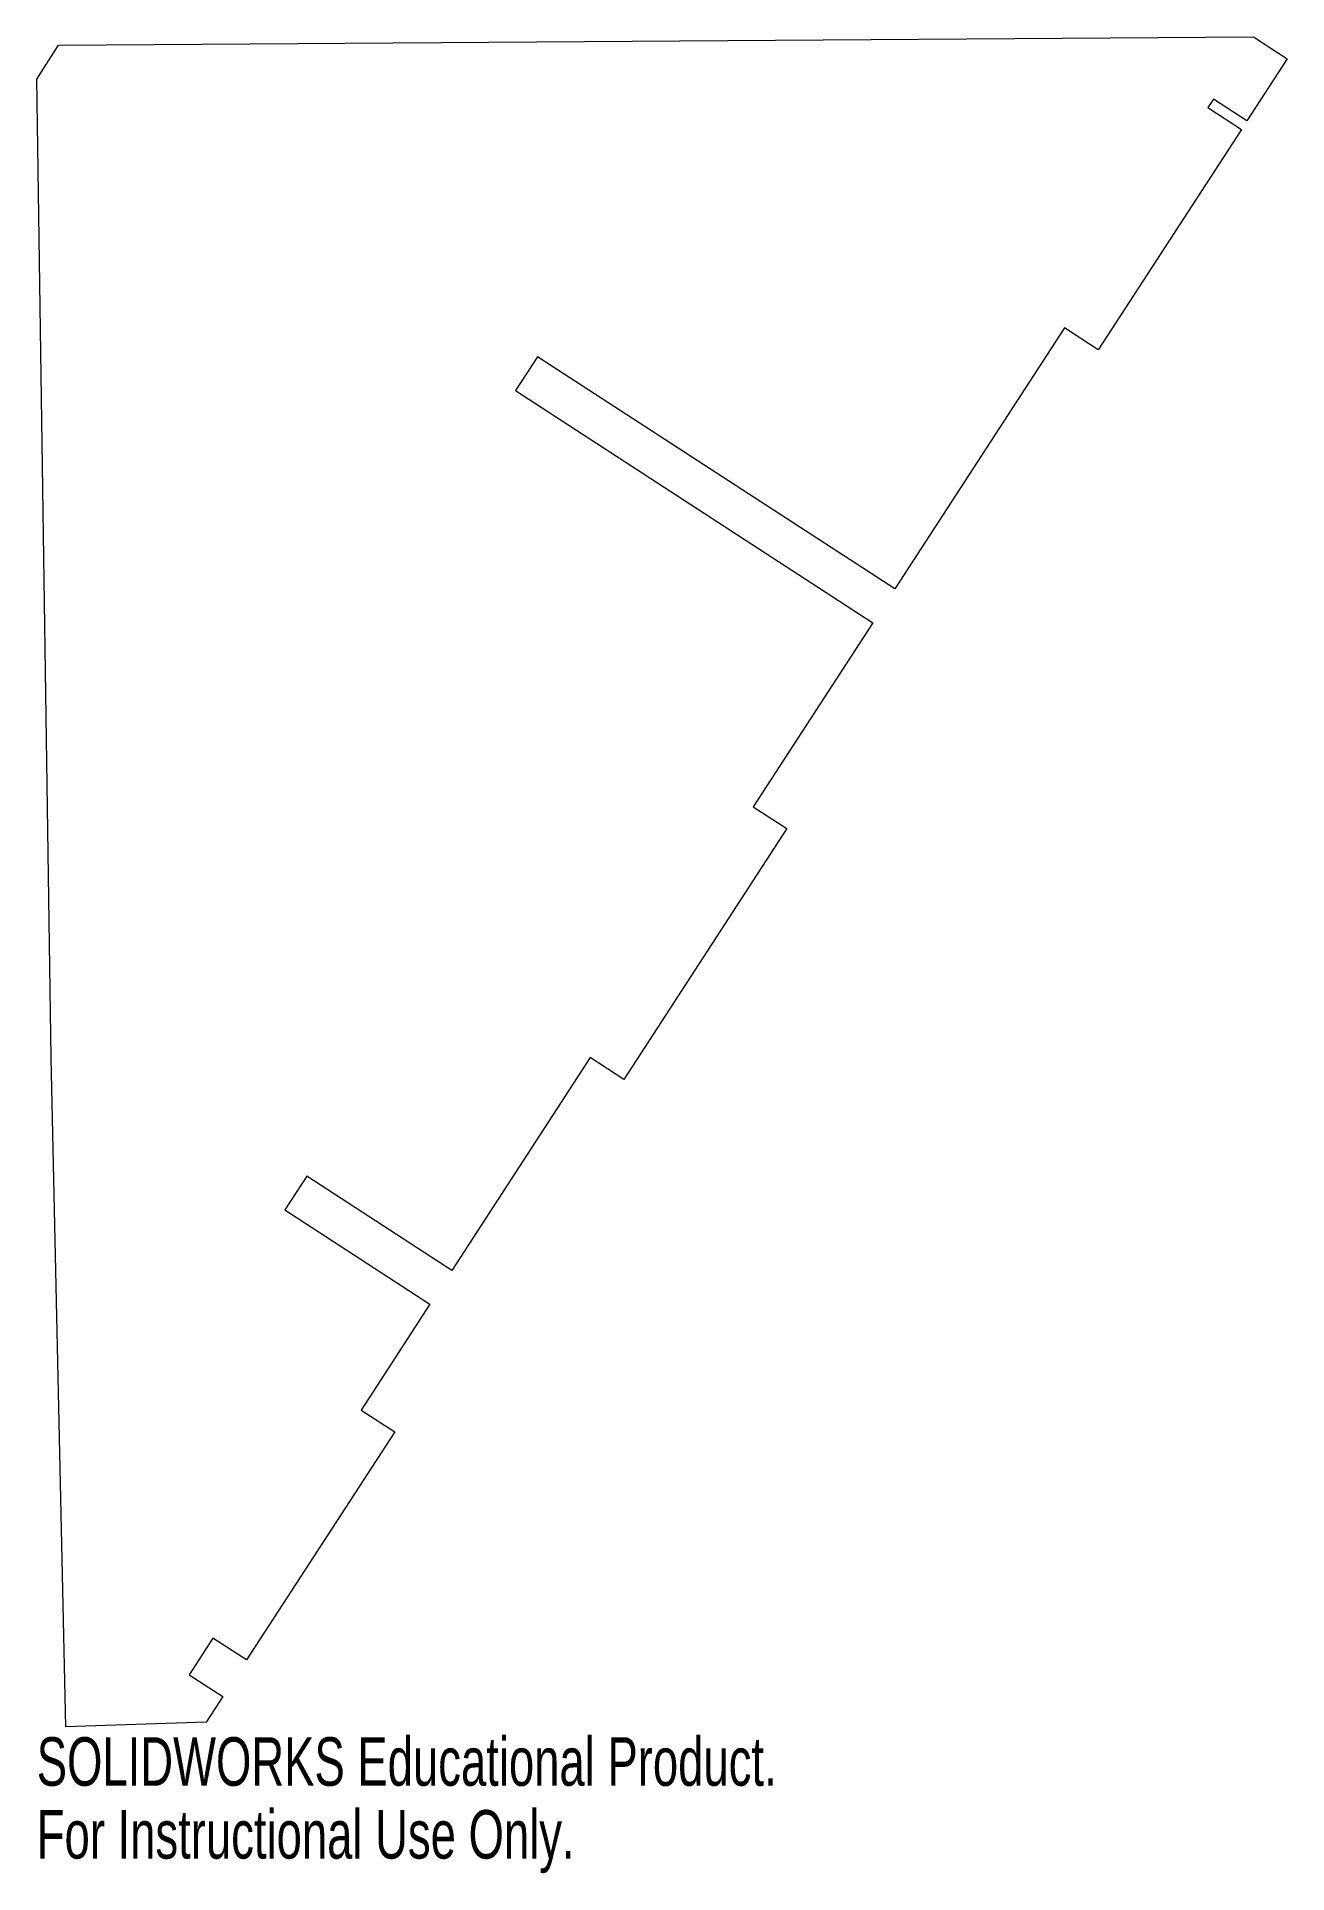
# Model space of a CAD drawing. Header units: millimetres. Extents: x 436 to 561, y -4 to 178.
import ezdxf

# ---------------------------------------------------------------- set-up
doc = ezdxf.new("R2010")
doc.units = ezdxf.units.MM
doc.styles.add('SLDTEXTSTYLE0', font='TXT', dxfattribs={"width": 0.7})

msp = doc.modelspace()

# ---------------------------------------------------------------- linework, layer by layer
at = {"color": 7, "linetype": 'Continuous', "lineweight": 15}
for p, q in [((436.5, 174.27), (438.67, 177.63)), ((438.67, 177.63), (557.67, 178.48)), ((557.67, 178.48), (561.03, 176.27)), ((561.03, 176.27), (557.02, 170.1)), ((437.92, 76.8), (436.5, 174.27)), ((553.67, 172.27), (553.12, 171.43)), ((557.02, 170.1), (553.67, 172.27)), ((553.12, 171.43), (556.47, 169.24)), ((556.47, 169.24), (542.21, 147.32)), ((538.85, 149.49), (521.95, 123.49)), ((542.21, 147.32), (538.85, 149.49)), ((486.37, 146.62), (484.19, 143.27)), ((521.95, 123.49), (486.37, 146.62)), ((484.19, 143.27), (519.77, 120.13)), ((519.77, 120.13), (507.85, 101.81)), ((507.85, 101.81), (511.2, 99.64)), ((511.2, 99.64), (494.96, 74.66)), ((439.4, 10.18), (437.92, 76.8)), ((491.62, 76.84), (477.83, 55.63)), ((494.96, 74.66), (491.62, 76.84)), ((463.39, 65.01), (461.21, 61.66)), ((477.83, 55.63), (463.39, 65.01)), ((461.21, 61.66), (475.65, 52.28)), ((475.65, 52.28), (468.79, 41.73)), ((468.79, 41.73), (472.15, 39.56)), ((472.15, 39.56), (457.4, 16.86)), ((454.04, 19.04), (451.66, 15.38)), ((457.4, 16.86), (454.04, 19.04)), ((451.66, 15.38), (455.02, 13.2)), ((455.02, 13.2), (453.37, 10.66)), ((453.37, 10.66), (439.4, 10.18))]:
    msp.add_line(p, q, dxfattribs=at)

# ---------------------------------------------------------------- texts
at = {"color": 7, "linetype": 'Continuous', "char_height": 4.8336, "attachment_point": 1, "style": 'SLDTEXTSTYLE0'}
for s, insert in [('SOLIDWORKS Educational Product.', (436.5, 9.16)), ('For Instructional Use Only.', (436.5, 1.91))]:
    msp.add_mtext(s, dxfattribs=dict(at, insert=insert))

doc.saveas('drawing.dxf')
